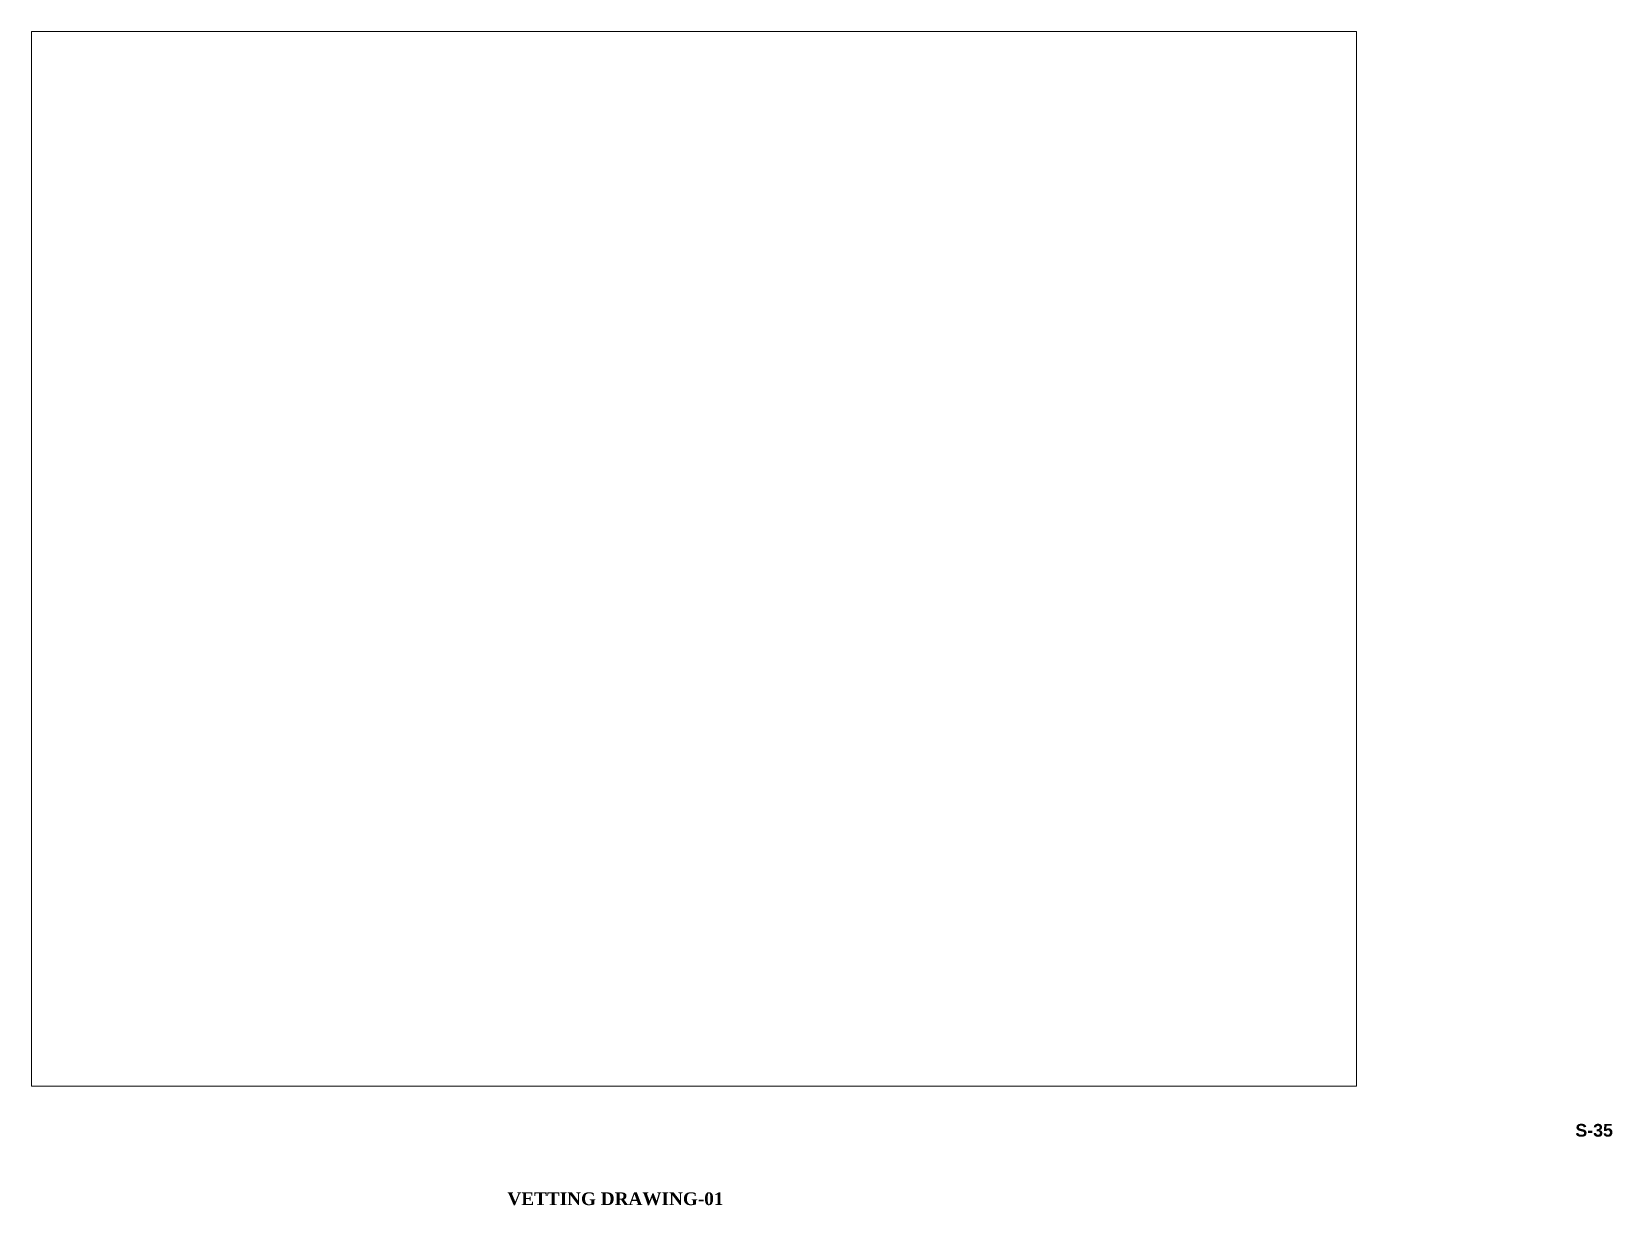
# Paper-space layout 'R1' of a CAD drawing. Header units: millimetres. Extents: x 942 to 1315, y -10 to 267.
import ezdxf

# ---------------------------------------------------------------- set-up
doc = ezdxf.new("R2010")
doc.units = ezdxf.units.MM
doc.header["$LTSCALE"] = 10
doc.linetypes.add('DASHED2', pattern=[0.375, 0.25, -0.125])
doc.layers.add('Fram_Text', color=152, linetype='Continuous', lineweight=20)
doc.layers.add('Text', color=7, linetype='Continuous')
doc.styles.get("Standard").update_dxf_attribs({"font": 'ARIALN.TTF'})
doc.styles.add('TNR', font='times.ttf')

psp = doc.layouts.new('R1')

# ---------------------------------------------------------------- texts
at = {"layer": 'Fram_Text', "color": 0, "linetype": 'DASHED2', "ltscale": 0.1, "insert": (1310.92, 9.1), "char_height": 3, "width": 6.9656, "attachment_point": 2}
psp.add_mtext('{\\fArial|b1|i0|c0|p34;S-35}', dxfattribs=at)
at = {"layer": 'Text', "linetype": 'Continuous', "insert": (1079.97, -8.58), "char_height": 3, "width": 88.6961, "attachment_point": 5, "style": 'TNR'}
psp.add_mtext('\\A1;{\\fRomantic|b1|i0|c2|p2;\\C7;VETTING DRAWING-01}', dxfattribs=at)

# ---------------------------------------------------------------- viewports
at = {"layer": 'Defpoints', "ltscale": 10, "view_target_point": (-336364, 205204.17)}
psp.add_viewport(center=(1098.52, 142.42), size=(312.61, 248.7765), view_center_point=(400333.06, -202849.66), view_height=2029.2463, dxfattribs=at)

doc.saveas('drawing.dxf')
